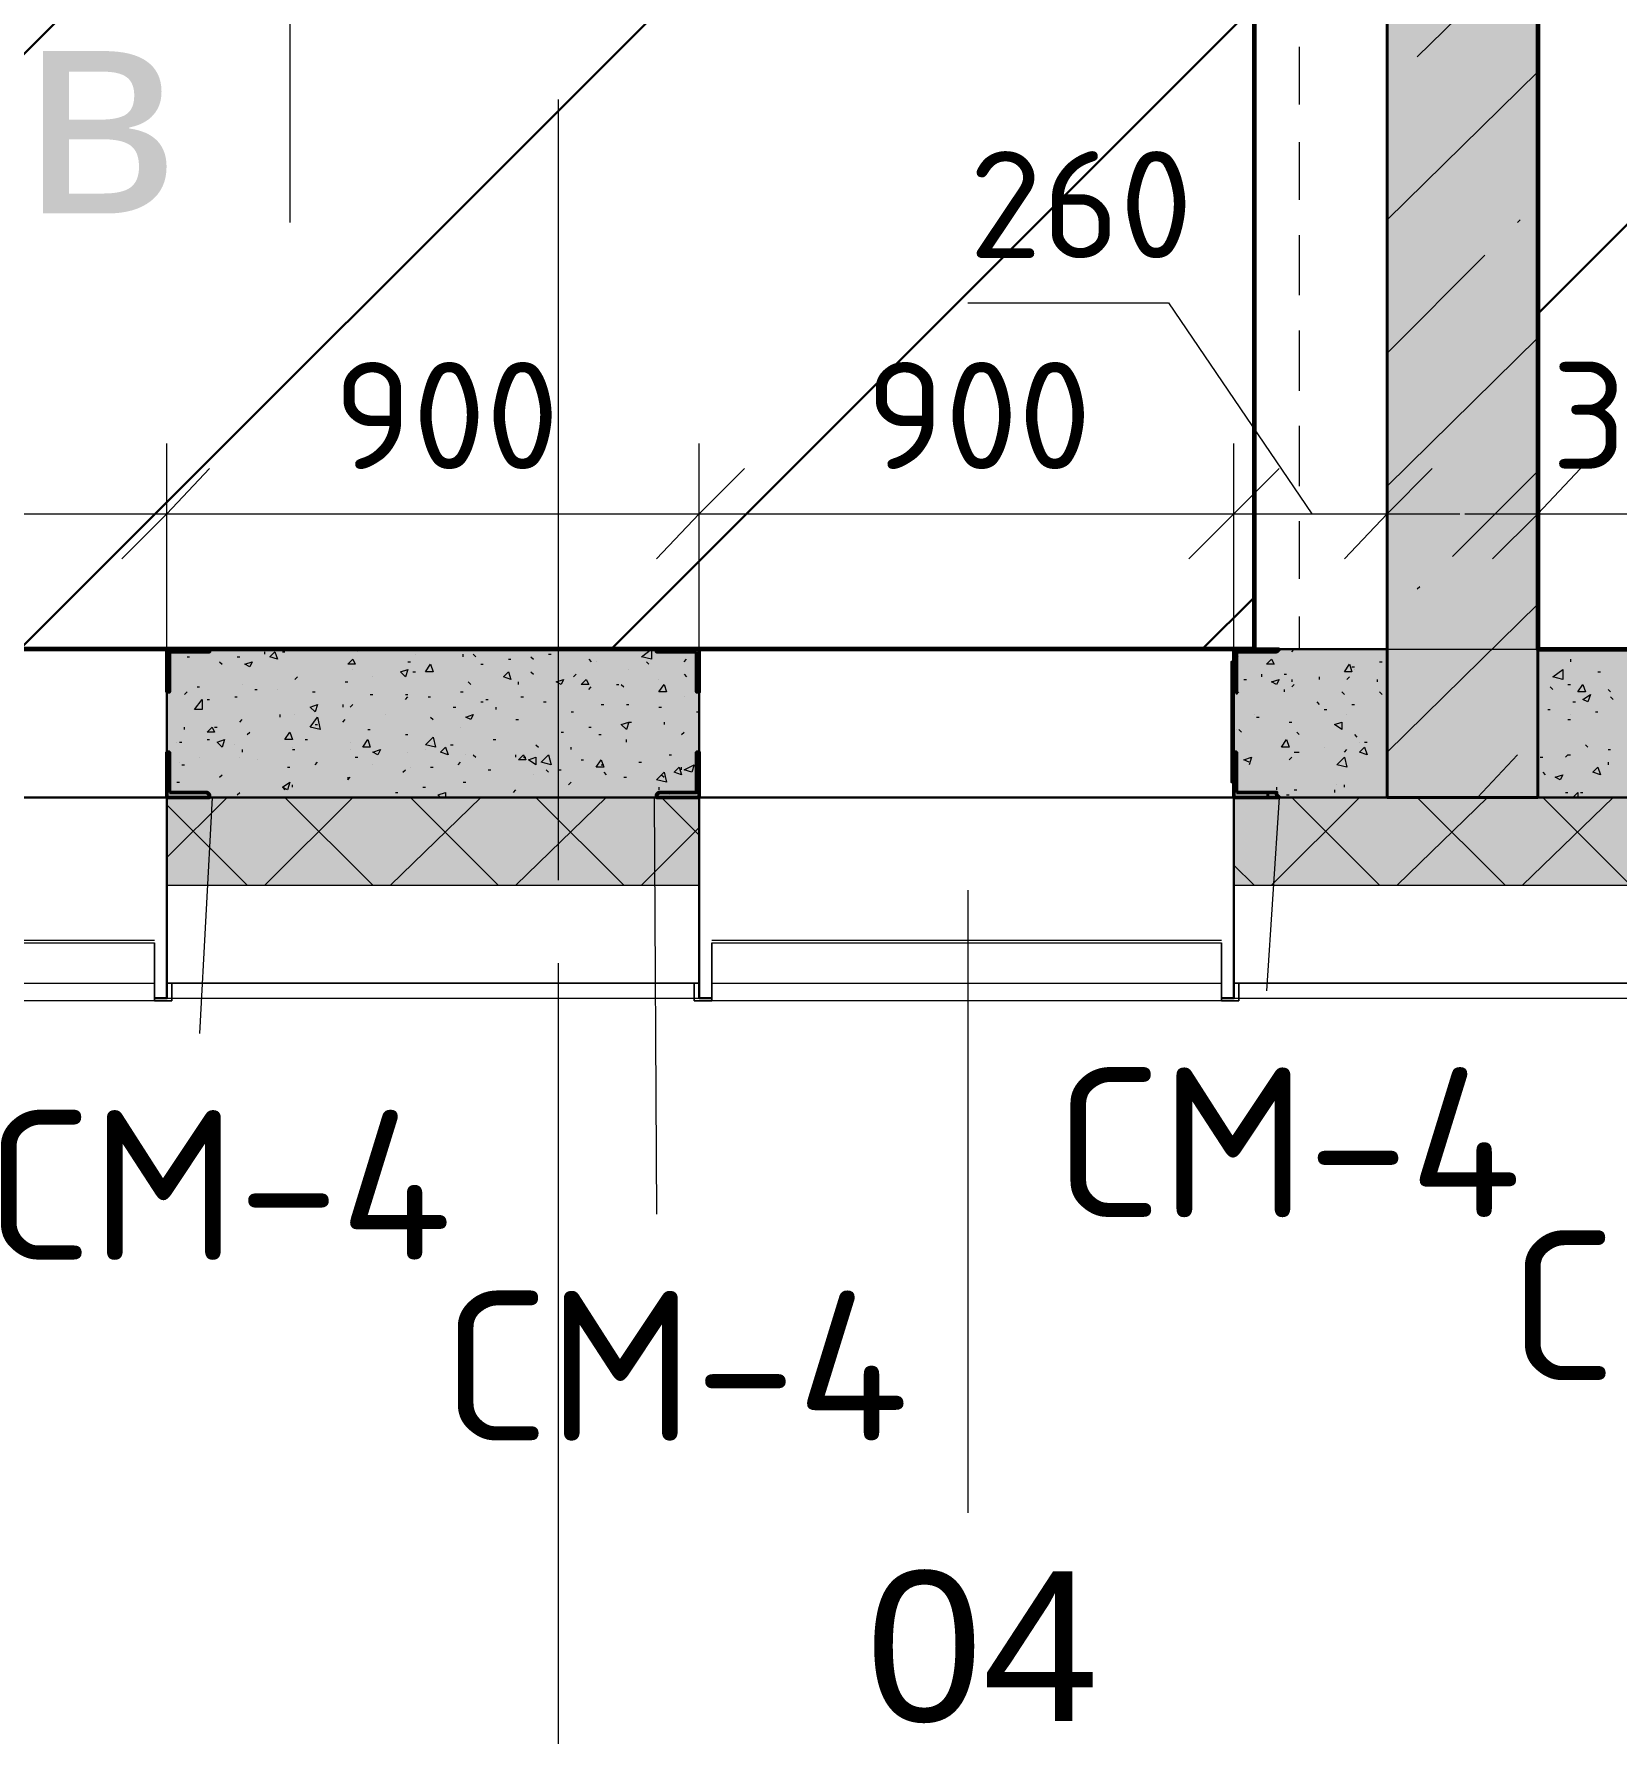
# Model space of a CAD drawing. Header units: millimetres. Extents: x -84737 to 172119, y -43083 to 59399.
# Drawn here: x 131371 to 134040, y 36798 to 39681 of the extents above; entities that cross this region are included whole.
import ezdxf

# ---------------------------------------------------------------- set-up
doc = ezdxf.new("R2010")
doc.units = ezdxf.units.MM
for name, color, linetype, lineweight in [('11) Плинтус ПЛ-2', 70, 'Continuous', 30), ('12) Наливной пол', 150, 'Continuous', 30), ('15) Штукатурка стен СТ-1.1', 161, 'Continuous', 60), ('16) Краска СТ-1.1 стена', 5, 'Continuous', 60), ('20) Шпакл. баз. фин Стена', 40, 'Continuous', 60), ('8) Линолеум Л-1.1', 130, 'Continuous', 30)]:
    doc.layers.add(name, color=color, linetype=linetype, lineweight=lineweight)
doc.layers.add('PDF _Геометрия', color=7, linetype='Continuous')
doc.layers.add('PDF _Текст', color=7, linetype='Continuous')
doc.layers.add('PDF _Сплошная заливка', color=7, linetype='Continuous', true_color=0xffffff)
doc.styles.add('PDF GOSTCommon', font='arial.ttf')
doc.styles.add('PDF ISOCPEUR', font='isocpeur.ttf')

msp = doc.modelspace()

# ---------------------------------------------------------------- hatches: boundary and pattern name
at = {"layer": '12) Наливной пол'}
h = msp.add_hatch(dxfattribs=at)
h.set_pattern_fill('ANSI31', color=256, scale=222)
h.paths.add_polyline_path([(133906.4, 38643.9), (137102.4, 38643.9), (137102.4, 49044.5), (133906.4, 49044.5)])
h = msp.add_hatch(dxfattribs=at)
h.set_pattern_fill('ANSI31', color=256, scale=222)
h.paths.add_polyline_path([(129855.4, 43765.9), (131383.5, 43765.9), (131383.5, 43384.9), (131925.3, 43384.9), (131925.3, 42783.8), (132153.9, 42783.8), (132153.9, 40895.9), (133428.1, 40895.9), (133428.1, 38643.9), (129855.4, 38643.9)])
at = {"layer": '8) Линолеум Л-1.1'}
h = msp.add_hatch(dxfattribs=at)
h.set_pattern_fill('ANSI31', color=256, scale=222)
h.paths.add_polyline_path([(133906.4, 38643.9), (137102.4, 38643.9), (137102.4, 49044.5), (133906.4, 49044.5)])
h = msp.add_hatch(dxfattribs=at)
h.set_pattern_fill('ANSI31', color=256, scale=222)
h.paths.add_polyline_path([(129855.4, 43765.9), (131383.5, 43765.9), (131383.5, 43384.9), (131925.3, 43384.9), (131925.3, 42783.8), (132153.9, 42783.8), (132153.9, 40895.9), (133428.1, 40895.9), (133428.1, 38643.9), (129855.4, 38643.9)])
at = {"layer": 'PDF _Сплошная заливка', "transparency": 33554559}
h = msp.add_hatch(color=256, dxfattribs=at)
h.paths.add_polyline_path([(133652.4, 40895.9), (133906.4, 40895.9), (133906.4, 43846.3), (133652.4, 43846.3)])
h.paths.add_polyline_path([(133906.4, 40764.6), (133652.4, 40764.6), (133652.4, 38394.1), (133906.4, 38394.1)])
h = msp.add_hatch(color=256, dxfattribs=at)
h.paths.add_polyline_path([(130693.5, 38394.1), (130693.5, 38643.9), (129855.4, 38643.9), (129855.4, 38394.1)])
h.paths.add_polyline_path([(133394.2, 38643.9), (133394.2, 38394.1), (133652.4, 38394.1), (133652.4, 38643.9)])
h.paths.add_polyline_path([(132492.6, 38394.1), (132492.6, 38643.9), (131595.2, 38643.9), (131595.2, 38394.1)])
h = msp.add_hatch(color=256, dxfattribs=at)
h.paths.add_polyline_path([(134295.8, 38394.1), (134295.8, 38643.9), (133906.4, 38643.9), (133906.4, 38394.1)])
h.paths.add_polyline_path([(136996.5, 38643.9), (136996.5, 38394.1), (137102.4, 38394.1), (137102.4, 38643.9)])
h.paths.add_polyline_path([(136094.9, 38394.1), (136094.9, 38643.9), (135193.2, 38643.9), (135193.2, 38394.1)])
h = msp.add_hatch(color=256, dxfattribs=at)
h.paths.add_polyline_path([(130693.5, 38246), (130693.5, 38394.1), (129855.4, 38394.1), (129855.4, 38246)])
h.paths.add_polyline_path([(134295.8, 38246), (134295.8, 38394.1), (133394.2, 38394.1), (133394.2, 38246)])
h.paths.add_polyline_path([(136094.9, 38246), (136094.9, 38394.1), (135193.2, 38394.1), (135193.2, 38246)])
h.paths.add_polyline_path([(136996.5, 38394.1), (136996.5, 38246), (137356.3, 38246), (137356.3, 38394.1)])
h.paths.add_polyline_path([(132492.6, 38246), (132492.6, 38394.1), (131595.2, 38394.1), (131595.2, 38246)])

# ---------------------------------------------------------------- linework, layer by layer
at = {"layer": '11) Плинтус ПЛ-2'}
for points in [[(133906.4, 45073.9), (133906.4, 38643.9), (137102.4, 38643.9), (137102.4, 49044.5), (133906.4, 49044.5), (133906.4, 46127.9)], [(131222.6, 43765.9), (131383.5, 43765.9), (131383.5, 43384.9), (131925.3, 43384.9), (131925.3, 42783.8), (132153.9, 42783.8), (132153.9, 40895.9), (133428.1, 40895.9), (133428.1, 38643.9), (129855.4, 38643.9), (129855.4, 43765.9), (130223.6, 43765.9)]]:
    msp.add_lwpolyline(points, dxfattribs=at)
at = {"layer": '15) Штукатурка стен СТ-1.1'}
for points in [[(133906.4, 45073.9), (133906.4, 38643.9), (137102.4, 38643.9), (137102.4, 49044.5), (133906.4, 49044.5), (133906.4, 46127.9)], [(131222.6, 43765.9), (131383.5, 43765.9), (131383.5, 43384.9), (131925.3, 43384.9), (131925.3, 42783.8), (132153.9, 42783.8), (132153.9, 40895.9), (133428.1, 40895.9), (133428.1, 38643.9), (129855.4, 38643.9), (129855.4, 43765.9), (130223.6, 43765.9)]]:
    msp.add_lwpolyline(points, dxfattribs=at)
at = {"layer": '16) Краска СТ-1.1 стена'}
for points in [[(133906.4, 45073.9), (133906.4, 38643.9), (137102.4, 38643.9), (137102.4, 49044.5), (133906.4, 49044.5), (133906.4, 46127.9)], [(131222.6, 43765.9), (131383.5, 43765.9), (131383.5, 43384.9), (131925.3, 43384.9), (131925.3, 42783.8), (132153.9, 42783.8), (132153.9, 40895.9), (133428.1, 40895.9), (133428.1, 38643.9), (129855.4, 38643.9), (129855.4, 43765.9), (130223.6, 43765.9)]]:
    msp.add_lwpolyline(points, dxfattribs=at)
at = {"layer": '20) Шпакл. баз. фин Стена'}
for points in [[(133906.4, 45073.9), (133906.4, 38643.9), (137102.4, 38643.9), (137102.4, 49044.5), (133906.4, 49044.5), (133906.4, 46127.9)], [(131222.6, 43765.9), (131383.5, 43765.9), (131383.5, 43384.9), (131925.3, 43384.9), (131925.3, 42783.8), (132153.9, 42783.8), (132153.9, 40895.9), (133428.1, 40895.9), (133428.1, 38643.9), (129855.4, 38643.9), (129855.4, 43765.9), (130223.6, 43765.9)]]:
    msp.add_lwpolyline(points, dxfattribs=at)
at = {"layer": '8) Линолеум Л-1.1'}
for points in [[(133906.4, 38643.9), (137102.4, 38643.9), (137102.4, 49044.5), (133906.4, 49044.5)], [(129855.4, 43765.9), (131383.5, 43765.9), (131383.5, 43384.9), (131925.3, 43384.9), (131925.3, 42783.8), (132153.9, 42783.8), (132153.9, 40895.9), (133428.1, 40895.9), (133428.1, 38643.9), (129855.4, 38643.9)]]:
    msp.add_lwpolyline(points, close=True, dxfattribs=at)
at = {"layer": 'PDF _Геометрия', "lineweight": 30}
for points in [[(137102.4, 49044.5), (133906.4, 49044.5), (133906.4, 38643.9), (137102.4, 38643.9)], [(133394.2, 38622.7), (133394.2, 38419.5), (133390, 38419.5), (133390, 38622.7)], [(131595.2, 38394.1), (132492.6, 38394.1)]]:
    msp.add_lwpolyline(points, close=True, dxfattribs=at)
at = {"layer": 'PDF _Геометрия', "lineweight": 40}
msp.add_lwpolyline([(132352.9, 41145.6), (132352.9, 42093.8), (132153.9, 42093.8), (132153.9, 40895.9), (132352.9, 40895.9), (133652.4, 40895.9), (133652.4, 38394.1), (133906.4, 38394.1), (133906.4, 43846.3), (133652.4, 43846.3), (133652.4, 41145.6)], close=True, dxfattribs=at)
at = {"layer": 'PDF _Геометрия', "lineweight": 30}
for points in [[(133652.4, 40895.9), (133428.1, 40895.9), (133428.1, 38643.9), (133652.4, 38643.9), (133652.4, 40819.7)], [(129855.4, 38394.1), (130693.5, 38394.1), (129855.4, 38394.1), (129855.4, 38643.9), (130693.5, 38643.9), (133652.4, 38643.9), (133394.2, 38643.9), (133394.2, 38394.1), (132492.6, 38394.1), (132492.6, 38643.9), (131595.2, 38643.9), (131595.2, 38394.1), (130693.5, 38394.1), (130693.5, 38643.9), (133394.2, 38643.9), (133555.1, 38643.9)], [(133652.4, 38394.1), (133394.2, 38394.1), (133652.4, 38394.1), (133652.4, 38643.9)], [(134312.8, 38055.5), (134295.8, 38055.5), (134295.8, 38080.9), (134295.8, 38394.1), (134295.8, 38643.9), (133906.4, 38643.9), (133906.4, 38394.1)], [(133906.4, 38643.9), (137102.4, 38643.9), (136996.5, 38643.9), (136996.5, 38394.1), (136094.9, 38394.1), (136094.9, 38643.9), (135193.2, 38643.9), (135193.2, 38394.1), (134295.8, 38394.1), (133906.4, 38394.1), (134295.8, 38394.1), (135193.2, 38394.1), (135193.2, 38080.9), (135193.2, 38055.5), (135176.3, 38055.5)], [(130714.7, 38055.5), (130693.5, 38055.5), (130693.5, 38080.9), (130693.5, 38394.1), (131595.2, 38394.1), (131595.2, 38080.9), (131595.2, 38055.5), (131574, 38055.5)], [(132513.7, 38055.5), (132492.6, 38055.5), (132492.6, 38080.9), (132492.6, 38394.1), (133394.2, 38394.1), (133394.2, 38080.9), (133394.2, 38055.5), (133373, 38055.5)]]:
    msp.add_lwpolyline(points, dxfattribs=at)
at = {"layer": 'PDF _Геометрия', "lineweight": 9}
for points in [[(133703.2, 39642.9), (133906.4, 39841.8)], [(133504.3, 39659.8), (133504.3, 39562.5)], [(133652.4, 39367.7), (133906.4, 39617.5)], [(132255.5, 38567.7), (132255.5, 39570.9)], [(132255.5, 39452.4), (132255.5, 39507.4)], [(133504.3, 39499), (133504.3, 39401.6)], [(133652.4, 39372), (133652.4, 38872.5), (133652.4, 38753.9)], [(133872.5, 39363.5), (133876.8, 39367.7)], [(133906.4, 39372), (133906.4, 38872.5), (133906.4, 38753.9)], [(133504.3, 39342.3), (133504.3, 39240.7)], [(133652.4, 39143.4), (133817.5, 39308.5)], [(132255.5, 38254.4), (132255.5, 39253.4)], [(132945.5, 39228), (133284.1, 39228), (133525.4, 38872.5)], [(133504.3, 39181.5), (133504.3, 39079.9)], [(133652.4, 38919), (133906.4, 39168.8)], [(133504.3, 39020.6), (133504.3, 38919)], [(131595.2, 38373), (131595.2, 38872.5), (131595.2, 38991)], [(132492.6, 38373), (132492.6, 38872.5), (132492.6, 38991)], [(133394.2, 38373), (133394.2, 38872.5), (133394.2, 38991)], [(133762.5, 38800.5), (133906.4, 38944.4)], [(129732.6, 38872.5), (130693.5, 38872.5), (131595.2, 38872.5), (132492.6, 38872.5), (133394.2, 38872.5), (133775.2, 38872.5)], [(133504.3, 38859.8), (133504.3, 38762.4)], [(133783.6, 38872.5), (134295.8, 38872.5), (135193.2, 38872.5), (136094.9, 38872.5), (136996.5, 38872.5), (137225.1, 38872.5)], [(133703.2, 38745.5), (133707.4, 38749.7)], [(133652.4, 38470.3), (133906.4, 38720.1)], [(133504.3, 38698.9), (133504.3, 38643.9)], [(131197.2, 38643.9), (132196.2, 38643.9)], [(131480.9, 38643.9), (132484.1, 38643.9)], [(131629, 38631.2), (131633.2, 38631.2)], [(131650.2, 38643.9), (131650.2, 38639.7), (131637.5, 38639.7), (131641.7, 38643.9)], [(131713.7, 38631.2), (131717.9, 38631.2)], [(131722.1, 38643.9), (131726.4, 38643.9)], [(131760.2, 38635.4), (131760.2, 38639.7)], [(131789.9, 38639.7), (131794.1, 38639.7)], [(131819.5, 38643.9), (131819.5, 38643.9)], [(131916.9, 38639.7), (131916.9, 38639.7)], [(132014.2, 38635.4), (132014.2, 38635.4)], [(132094.7, 38631.2), (132094.7, 38635.4)], [(132111.6, 38635.4), (132115.8, 38631.2)], [(132208.9, 38631.2), (132213.2, 38627)], [(132238.6, 38635.4), (132242.8, 38635.4)], [(132365.6, 38643.9), (132369.8, 38643.9)], [(132395.2, 38643.9), (132450.2, 38643.9)], [(132407.9, 38643.9), (132412.1, 38643.9), (132416.4, 38643.9)], [(132424.8, 38639.7), (132424.8, 38639.7)], [(132462.9, 38639.7), (132467.2, 38639.7)], [(132649.2, 38643.9), (133648.2, 38643.9)], [(132683, 38643.9), (132733.8, 38643.9)], [(132937, 38643.9), (133936, 38643.9)], [(133402.7, 38631.2), (133402.7, 38631.2)], [(133491.6, 38639.7), (133495.8, 38643.9)], [(133614.3, 38643.9), (133618.6, 38643.9)], [(133618.6, 38643.9), (133618.6, 38643.9)], [(133851.4, 38643.9), (133902.2, 38643.9)], [(133961.4, 38643.9), (133961.4, 38643.9)], [(131595.2, 38614.3), (131599.4, 38614.3)], [(131684, 38622.7), (131688.3, 38618.5)], [(131908.4, 38610), (131908.4, 38610)], [(132001.5, 38622.7), (132005.8, 38622.7)], [(132010, 38605.8), (132014.2, 38605.8)], [(132124.3, 38618.5), (132128.5, 38618.5)], [(132170.8, 38627), (132175.1, 38627)], [(132208.9, 38605.8), (132213.2, 38601.6)], [(132280.9, 38597.3), (132285.1, 38601.6)], [(132306.3, 38627), (132310.5, 38622.7)], [(132319, 38622.7), (132319, 38622.7)], [(132374, 38610), (132374, 38610)], [(132403.7, 38622.7), (132407.9, 38618.5)], [(132467.2, 38622.7), (132471.4, 38627)], [(132467.2, 38601.6), (132471.4, 38597.3)], [(133440.8, 38601.6), (133440.8, 38597.3)], [(133478.9, 38601.6), (133483.1, 38601.6)], [(133593.2, 38614.3), (133597.4, 38614.3)], [(133597.4, 38610), (133597.4, 38610)], [(133639.7, 38622.7), (133643.9, 38622.7)], [(133961.4, 38627), (133961.4, 38622.7)], [(134008, 38605.8), (134012.2, 38605.8)], [(131624.8, 38567.7), (131629, 38571.9)], [(131645.9, 38580.4), (131650.2, 38580.4)], [(131722.1, 38584.6), (131722.1, 38584.6)], [(131743.3, 38576.2), (131747.5, 38576.2)], [(131781.4, 38576.2), (131781.4, 38576.2)], [(131811, 38593.1), (131815.3, 38597.3)], [(131840.7, 38571.9), (131844.9, 38571.9)], [(131895.7, 38588.9), (131899.9, 38588.9)], [(131942.3, 38597.3), (131942.3, 38597.3)], [(132090.4, 38571.9), (132094.7, 38571.9)], [(132103.1, 38588.9), (132107.4, 38584.6)], [(132187.8, 38584.6), (132187.8, 38588.9)], [(132306.3, 38576.2), (132310.5, 38580.4)], [(132352.9, 38584.6), (132357.1, 38584.6)], [(132361.3, 38584.6), (132365.6, 38580.4)], [(132424.8, 38593.1), (132424.8, 38593.1)], [(133398.4, 38567.7), (133402.7, 38571.9)], [(133411.1, 38593.1), (133415.4, 38593.1)], [(133478.9, 38576.2), (133478.9, 38571.9)], [(133491.6, 38593.1), (133491.6, 38588.9)], [(133491.6, 38580.4), (133495.8, 38584.6)], [(133538.1, 38597.3), (133538.1, 38593.1)], [(133576.2, 38571.9), (133580.5, 38567.7)], [(133584.7, 38593.1), (133588.9, 38597.3)], [(133635.5, 38593.1), (133635.5, 38588.9)], [(133639.7, 38571.9), (133643.9, 38567.7)], [(133927.6, 38580.4), (133931.8, 38576.2)], [(133957.2, 38584.6), (133961.4, 38584.6)], [(134024.9, 38576.2), (134029.2, 38571.9)], [(131662.9, 38559.2), (131667.1, 38559.2)], [(131709.4, 38563.5), (131713.7, 38563.5)], [(131891.5, 38550.8), (131891.5, 38546.5)], [(131904.2, 38546.5), (131908.4, 38550.8)], [(131938, 38567.7), (131942.3, 38567.7)], [(131997.3, 38567.7), (132001.5, 38567.7)], [(131997.3, 38559.2), (132001.5, 38563.5)], [(132035.4, 38563.5), (132039.6, 38563.5)], [(132077.7, 38546.5), (132082, 38546.5)], [(132124.3, 38555), (132128.5, 38555)], [(132132.7, 38559.2), (132137, 38559.2)], [(132149.7, 38546.5), (132149.7, 38542.3)], [(132192, 38563.5), (132196.2, 38563.5)], [(132230.1, 38555), (132234.3, 38555)], [(132255.5, 38563.5), (132255.5, 38563.5)], [(132327.5, 38550.8), (132331.7, 38550.8)], [(132369.8, 38550.8), (132374, 38550.8)], [(132424.8, 38546.5), (132429.1, 38546.5)], [(132467.2, 38563.5), (132467.2, 38563.5)], [(133533.9, 38555), (133538.1, 38550.8)], [(133546.6, 38542.3), (133550.8, 38542.3)], [(133593.2, 38550.8), (133597.4, 38550.8)], [(133923.3, 38542.3), (133927.6, 38542.3)], [(133965.7, 38555), (133969.9, 38555)], [(134029.2, 38563.5), (134033.4, 38559.2)], [(131717.9, 38521.1), (131722.1, 38525.4)], [(131785.6, 38533.8), (131785.6, 38529.6)], [(131811, 38533.8), (131811, 38533.8)], [(131844.9, 38516.9), (131849.1, 38516.9)], [(131891.5, 38521.1), (131895.7, 38525.4)], [(131963.4, 38533.8), (131963.4, 38533.8)], [(132039.6, 38529.6), (132043.9, 38525.4)], [(132183.5, 38525.4), (132187.8, 38525.4)], [(132276.7, 38538.1), (132280.9, 38538.1)], [(132374, 38521.1), (132378.3, 38521.1)], [(132433.3, 38521.1), (132433.3, 38516.9)], [(132488.3, 38538.1), (132492.6, 38538.1)], [(133428.1, 38533.8), (133428.1, 38533.8)], [(133432.3, 38529.6), (133436.5, 38529.6)], [(133487.3, 38521.1), (133491.6, 38521.1)], [(133584.7, 38533.8), (133584.7, 38533.8)], [(133957.2, 38525.4), (133961.4, 38525.4)], [(133961.4, 38533.8), (133961.4, 38533.8)], [(134003.8, 38538.1), (134008, 38538.1)], [(131612.1, 38487.3), (131612.1, 38487.3)], [(131616.3, 38487.3), (131620.5, 38487.3)], [(131624.8, 38508.4), (131624.8, 38512.7)], [(131662.9, 38491.5), (131667.1, 38491.5)], [(131675.6, 38512.7), (131679.8, 38512.7)], [(131730.6, 38500), (131734.8, 38504.2)], [(131828, 38491.5), (131832.2, 38491.5)], [(131904.2, 38487.3), (131904.2, 38487.3)], [(131933.8, 38508.4), (131938, 38508.4)], [(131997.3, 38500), (132001.5, 38500)], [(132090.4, 38512.7), (132090.4, 38512.7)], [(132145.4, 38491.5), (132149.7, 38491.5)], [(132259.7, 38504.2), (132264, 38504.2)], [(132306.3, 38512.7), (132310.5, 38512.7)], [(132323.2, 38500), (132327.5, 38500)], [(132369.8, 38487.3), (132369.8, 38491.5)], [(132462.9, 38500), (132467.2, 38504.2)], [(133398.4, 38508.4), (133398.4, 38508.4)], [(133402.7, 38508.4), (133406.9, 38504.2)], [(133500, 38504.2), (133504.3, 38500)], [(133597.4, 38500), (133601.6, 38495.7)], [(133605.9, 38487.3), (133605.9, 38487.3)], [(133614.3, 38487.3), (133618.6, 38487.3)], [(131650.2, 38461.9), (131650.2, 38461.9)], [(131709.4, 38483), (131709.4, 38483)], [(131717.9, 38461.9), (131717.9, 38461.9)], [(131722.1, 38474.6), (131722.1, 38470.3)], [(131747.5, 38457.6), (131747.5, 38457.6)], [(131806.8, 38478.8), (131806.8, 38478.8)], [(131806.8, 38474.6), (131811, 38474.6)], [(131904.2, 38474.6), (131904.2, 38474.6)], [(131912.6, 38461.9), (131916.9, 38461.9)], [(132001.5, 38470.3), (132001.5, 38470.3)], [(132031.2, 38474.6), (132031.2, 38474.6)], [(132073.5, 38483), (132077.7, 38483)], [(132098.9, 38466.1), (132098.9, 38466.1)], [(132111.6, 38466.1), (132115.8, 38461.9)], [(132183.5, 38461.9), (132183.5, 38466.1)], [(132196.2, 38461.9), (132200.5, 38461.9)], [(132217.4, 38483), (132221.6, 38478.8)], [(132276.7, 38474.6), (132276.7, 38478.8)], [(132293.6, 38457.6), (132297.8, 38457.6)], [(132441.8, 38466.1), (132446, 38466.1)], [(132488.3, 38470.3), (132492.6, 38470.3)], [(133419.6, 38453.4), (133411.1, 38457.6), (133423.8, 38461.9), (133419.6, 38449.2)], [(133487.3, 38457.6), (133491.6, 38461.9)], [(133495.8, 38470.3), (133500, 38470.3), (133504.3, 38470.3)], [(133546.6, 38478.8), (133546.6, 38478.8)], [(133580.5, 38470.3), (133584.7, 38474.6)], [(133804.8, 38394.1), (133872.5, 38466.1)], [(133910.6, 38461.9), (133914.9, 38461.9)], [(133953, 38461.9), (133957.2, 38466.1), (133961.4, 38466.1)], [(133986.8, 38483), (133991.1, 38478.8)], [(134024.9, 38474.6), (134029.2, 38474.6)], [(131616.3, 38453.4), (131616.3, 38453.4)], [(131620.5, 38449.2), (131624.8, 38449.2)], [(131684, 38428), (131688.3, 38432.2)], [(131798.3, 38444.9), (131802.6, 38444.9)], [(131844.9, 38449.2), (131849.1, 38453.4)], [(131844.9, 38453.4), (131844.9, 38453.4)], [(131899.9, 38428), (131899.9, 38423.8), (131904.2, 38428)], [(131942.3, 38449.2), (131942.3, 38449.2)], [(131993.1, 38436.5), (131997.3, 38440.7)], [(132005.8, 38444.9), (132005.8, 38444.9)], [(132039.6, 38444.9), (132043.9, 38444.9)], [(132086.2, 38449.2), (132090.4, 38453.4)], [(132137, 38440.7), (132141.2, 38440.7)], [(132213.2, 38432.2), (132213.2, 38432.2)], [(132234.3, 38440.7), (132238.6, 38436.5)], [(132255.5, 38440.7), (132259.7, 38440.7)], [(132327.5, 38449.2), (132331.7, 38449.2)], [(132331.7, 38436.5), (132335.9, 38432.2)], [(132365.6, 38428), (132369.8, 38428)], [(132391, 38453.4), (132395.2, 38453.4)], [(132429.1, 38432.2), (132433.3, 38428)], [(132462.9, 38440.7), (132462.9, 38444.9)], [(132488.3, 38449.2), (132492.6, 38449.2)], [(133394.2, 38444.9), (133398.4, 38449.2)], [(133914.9, 38436.5), (133919.1, 38432.2)], [(134024.9, 38453.4), (134024.9, 38449.2)], [(131612.1, 38419.5), (131616.3, 38419.5)], [(131713.7, 38398.4), (131717.9, 38402.6)], [(131789.9, 38411.1), (131794.1, 38406.8)], [(131806.8, 38411.1), (131806.8, 38415.3)], [(131980.4, 38402.6), (131984.6, 38402.6)], [(132026.9, 38411.1), (132031.2, 38411.1)], [(132056.6, 38394.1), (132052.3, 38398.4), (132065, 38402.6), (132065, 38394.1)], [(132094.7, 38419.5), (132098.9, 38419.5)], [(132179.3, 38402.6), (132183.5, 38406.8)], [(132272.4, 38415.3), (132276.7, 38419.5)], [(132424.8, 38411.1), (132424.8, 38406.8)], [(132441.8, 38398.4), (132441.8, 38398.4)], [(133449.2, 38398.4), (133453.5, 38398.4)], [(133466.2, 38411.1), (133466.2, 38406.8)], [(133483.1, 38398.4), (133487.3, 38398.4)], [(133495.8, 38406.8), (133500, 38406.8)], [(133563.5, 38406.8), (133563.5, 38402.6)], [(133567.8, 38415.3), (133567.8, 38415.3)], [(133580.5, 38411.1), (133580.5, 38415.3)], [(133953, 38402.6), (133957.2, 38402.6)], [(133965.7, 38394.1), (133974.1, 38402.6), (133974.1, 38394.1)], [(133978.4, 38402.6), (133982.6, 38402.6)], [(131595.2, 38292.5), (131696.7, 38394.1)], [(131730.6, 38246), (131595.2, 38381.4)], [(131671.3, 38394.1), (131650.2, 37996.2)], [(131760.2, 38246), (131908.4, 38394.1)], [(131942.3, 38246), (131794.1, 38394.1)], [(131971.9, 38246), (132124.3, 38394.1)], [(132153.9, 38246), (132005.8, 38394.1)], [(132183.5, 38246), (132335.9, 38394.1)], [(132365.6, 38246), (132217.4, 38394.1)], [(132416.4, 38394.1), (132420.6, 37691.4)], [(132492.6, 38330.6), (132429.1, 38394.1)], [(133394.2, 38394.1), (133394.2, 38394.1)], [(133470.4, 38394.1), (133449.2, 38068.2)], [(133457.7, 38246), (133605.9, 38394.1)], [(133639.7, 38246), (133491.6, 38394.1)], [(133669.3, 38246), (133821.7, 38394.1)], [(133851.4, 38246), (133703.2, 38394.1)], [(133881, 38246), (134033.4, 38394.1)], [(134063, 38246), (133914.9, 38394.1)], [(132255.5, 38317.9), (132255.5, 38368.7)], [(132395.2, 38246), (132492.6, 38343.3)], [(133428.1, 38246), (133394.2, 38279.8)], [(132945.5, 38237.5), (132945.5, 37187.7)], [(132255.5, 37115.8), (132255.5, 38114.8)], [(132255.5, 38000.5), (132255.5, 38051.3)], [(132255.5, 36798.3), (132255.5, 37801.5)], [(132255.5, 36861.8), (132255.5, 36916.8)]]:
    msp.add_lwpolyline(points, dxfattribs=at)
at = {"layer": 'PDF _Геометрия', "color": 162, "lineweight": 9, "true_color": 0x003bbd}
msp.add_lwpolyline([(131802.6, 39761.4), (131802.6, 39363.5)], dxfattribs=at)
at = {"layer": 'PDF _Геометрия', "lineweight": 20}
for points in [[(131667.1, 38948.7), (131595.2, 38872.5), (131519, 38796.3)], [(132568.8, 38948.7), (132492.6, 38872.5), (132420.6, 38796.3)], [(133470.4, 38948.7), (133394.2, 38872.5), (133318, 38796.3)], [(133728.6, 38948.7), (133652.4, 38872.5), (133580.5, 38796.3)], [(133978.4, 38948.7), (133906.4, 38872.5), (133830.2, 38796.3)]]:
    msp.add_lwpolyline(points, dxfattribs=at)
at = {"layer": 'PDF _Геометрия', "lineweight": 50}
for points in [[(131599.4, 38576.2), (131599.4, 38639.7), (131662.9, 38639.7), (131667.1, 38639.7), (131667.1, 38643.9), (131595.2, 38643.9), (131595.2, 38571.9), (131599.4, 38571.9)], [(132488.3, 38639.7), (132488.3, 38576.2), (132488.3, 38571.9), (132492.6, 38571.9), (132492.6, 38643.9), (132420.6, 38643.9), (132420.6, 38639.7), (132424.8, 38639.7)], [(133398.4, 38576.2), (133398.4, 38639.7), (133466.2, 38639.7), (133470.4, 38643.9), (133394.2, 38643.9), (133394.2, 38571.9), (133398.4, 38571.9)], [(131599.4, 38402.6), (131599.4, 38466.1), (131599.4, 38470.3), (131595.2, 38470.3), (131595.2, 38394.1), (131667.1, 38394.1), (131667.1, 38398.4), (131662.9, 38402.6)], [(132488.3, 38466.1), (132488.3, 38402.6), (132424.8, 38402.6), (132420.6, 38398.4), (132420.6, 38394.1), (132492.6, 38394.1), (132492.6, 38470.3), (132488.3, 38470.3)], [(133398.4, 38402.6), (133398.4, 38466.1), (133398.4, 38470.3), (133394.2, 38470.3), (133394.2, 38394.1), (133470.4, 38394.1), (133466.2, 38398.4), (133466.2, 38402.6)]]:
    msp.add_lwpolyline(points, close=True, dxfattribs=at)
at = {"layer": 'PDF _Геометрия', "lineweight": 9}
for points in [[(131777.2, 38639.7), (131781.4, 38627), (131768.7, 38631.2)], [(132412.1, 38627), (132395.2, 38631.2), (132412.1, 38643.9)], [(131739.1, 38622.7), (131734.8, 38614.3), (131726.4, 38618.5)], [(131908.4, 38627), (131912.6, 38618.5), (131899.9, 38618.5)], [(132001.5, 38610), (131997.3, 38597.3), (131988.8, 38605.8)], [(132039.6, 38618.5), (132043.9, 38605.8), (132031.2, 38605.8)], [(132170.8, 38605.8), (132175.1, 38593.1), (132162.4, 38597.3)], [(133457.7, 38627), (133461.9, 38618.5), (133449.2, 38618.5)], [(133588.9, 38618.5), (133593.2, 38605.8), (133580.5, 38605.8)], [(133948.7, 38593.1), (133931.8, 38597.3), (133948.7, 38610)], [(132264, 38593.1), (132259.7, 38584.6), (132251.3, 38588.9)], [(132302.1, 38593.1), (132306.3, 38584.6), (132293.6, 38584.6)], [(132433.3, 38584.6), (132437.5, 38571.9), (132424.8, 38571.9)], [(133470.4, 38593.1), (133466.2, 38584.6), (133457.7, 38588.9)], [(133982.6, 38584.6), (133986.8, 38571.9), (133974.1, 38571.9)], [(131654.4, 38542.3), (131641.7, 38542.3), (131654.4, 38559.2)], [(131849.1, 38550.8), (131844.9, 38538.1), (131836.4, 38546.5)], [(133995.3, 38567.7), (133991.1, 38555), (133982.6, 38559.2)], [(131853.4, 38508.4), (131836.4, 38512.7), (131849.1, 38529.6)], [(132111.6, 38533.8), (132107.4, 38525.4), (132098.9, 38529.6)], [(132374, 38521.1), (132369.8, 38508.4), (132361.3, 38516.9)], [(133576.2, 38521.1), (133576.2, 38508.4), (133563.5, 38516.9)], [(131671.3, 38512.7), (131675.6, 38504.2), (131662.9, 38504.2)], [(131692.5, 38491.5), (131688.3, 38478.8), (131679.8, 38487.3)], [(131802.6, 38504.2), (131806.8, 38491.5), (131794.1, 38491.5)], [(131933.8, 38491.5), (131938, 38478.8), (131925.3, 38478.8)], [(132048.1, 38478.8), (132031.2, 38483), (132043.9, 38495.7)], [(133483.1, 38491.5), (133487.3, 38478.8), (133474.6, 38478.8)], [(131955, 38474.6), (131950.7, 38466.1), (131942.3, 38470.3)], [(132065, 38478.8), (132069.3, 38466.1), (132056.6, 38470.3)], [(132196.2, 38466.1), (132200.5, 38457.6), (132187.8, 38457.6)], [(132217.4, 38461.9), (132217.4, 38449.2), (132204.7, 38457.6)], [(132242.8, 38449.2), (132225.9, 38453.4), (132238.6, 38466.1)], [(132327.5, 38457.6), (132331.7, 38444.9), (132319, 38444.9)], [(133584.7, 38444.9), (133567.8, 38449.2), (133580.5, 38461.9)], [(133614.3, 38478.8), (133618.6, 38466.1), (133605.9, 38470.3)], [(132437.5, 38419.5), (132420.6, 38423.8), (132433.3, 38436.5)], [(132458.7, 38444.9), (132462.9, 38432.2), (132450.2, 38436.5)], [(132484.1, 38449.2), (132479.9, 38436.5), (132467.2, 38440.7)], [(133948.7, 38432.2), (133944.5, 38423.8), (133936, 38428)], [(134008, 38444.9), (134012.2, 38432.2), (133999.5, 38436.5)], [(131802.6, 38419.5), (131798.3, 38406.8), (131789.9, 38411.1)]]:
    msp.add_lwpolyline(points, close=True, dxfattribs=at)
at = {"layer": 'PDF _Геометрия', "lineweight": 18}
for points in [[(131595.2, 38394.1), (131595.2, 38246), (131595.2, 38080.9), (132492.6, 38080.9), (132492.6, 38246), (132492.6, 38394.1)], [(133394.2, 38394.1), (133394.2, 38246), (133394.2, 38080.9), (134295.8, 38080.9), (134295.8, 38246), (134295.8, 38394.1)], [(133906.4, 38394.1), (133652.4, 38394.1)], [(131595.2, 38246), (132492.6, 38246)], [(133394.2, 38246), (134295.8, 38246)], [(131574, 38152.9), (130714.7, 38152.9)], [(131574, 38051.3), (131603.6, 38051.3), (131603.6, 38080.9), (131603.6, 38051.3), (131574, 38051.3), (131574, 38148.6)], [(132513.7, 38148.6), (132513.7, 38051.3), (132484.1, 38051.3), (132484.1, 38080.9), (132484.1, 38051.3), (132513.7, 38051.3)], [(133373, 38152.9), (132513.7, 38152.9)], [(133373, 38051.3), (133402.7, 38051.3), (133402.7, 38080.9), (133402.7, 38051.3), (133373, 38051.3), (133373, 38148.6)]]:
    msp.add_lwpolyline(points, dxfattribs=at)
for points in [[(131574, 38051.3), (130714.7, 38051.3), (130714.7, 38148.6), (131574, 38148.6)], [(133373, 38051.3), (132513.7, 38051.3), (132513.7, 38148.6), (133373, 38148.6)], [(131574, 38080.9), (131574, 38051.3), (130714.7, 38051.3), (130714.7, 38080.9)], [(131595.2, 38080.9), (131595.2, 38055.5), (131603.6, 38055.5), (132484.1, 38055.5), (132492.6, 38055.5), (132492.6, 38080.9)], [(133373, 38080.9), (133373, 38051.3), (132513.7, 38051.3), (132513.7, 38080.9)], [(133394.2, 38080.9), (133394.2, 38055.5), (133402.7, 38055.5), (134283.1, 38055.5), (134295.8, 38055.5), (134295.8, 38080.9)]]:
    msp.add_lwpolyline(points, close=True, dxfattribs=at)

# ---------------------------------------------------------------- texts
at = {"layer": 'PDF _Текст', "color": 162, "true_color": 0x003bbd, "insert": (131351.5, 39557), "char_height": 356.7, "attachment_point": 4, "style": 'PDF GOSTCommon'}
msp.add_mtext('в', dxfattribs=at)
at = {"layer": 'PDF _Текст', "attachment_point": 4}
for s, insert, char_height, style in [('260', (132947.4, 39393.6), 180.46, 'PDF ISOCPEUR'), ('900', (131876.4, 39038), 180.46, 'PDF ISOCPEUR'), ('900', (132773.9, 39038), 180.46, 'PDF ISOCPEUR'), ('390', (133929.5, 39038), 180.46, 'PDF ISOCPEUR'), ('СМ-4', (133099.8, 37812.4), 252.37, 'PDF ISOCPEUR'), ('СМ-4', (131296.5, 37740.5), 252.37, 'PDF ISOCPEUR'), ('СМ-4', (133866, 37537.3), 252.37, 'PDF ISOCPEUR'), ('СМ-4', (132066.9, 37435.7), 252.37, 'PDF ISOCPEUR'), ('04', (132773.9, 36961), 252.47, 'PDF GOSTCommon')]:
    msp.add_mtext(s, dxfattribs=dict(at, insert=insert, char_height=char_height, style=style))

doc.saveas('drawing.dxf')
